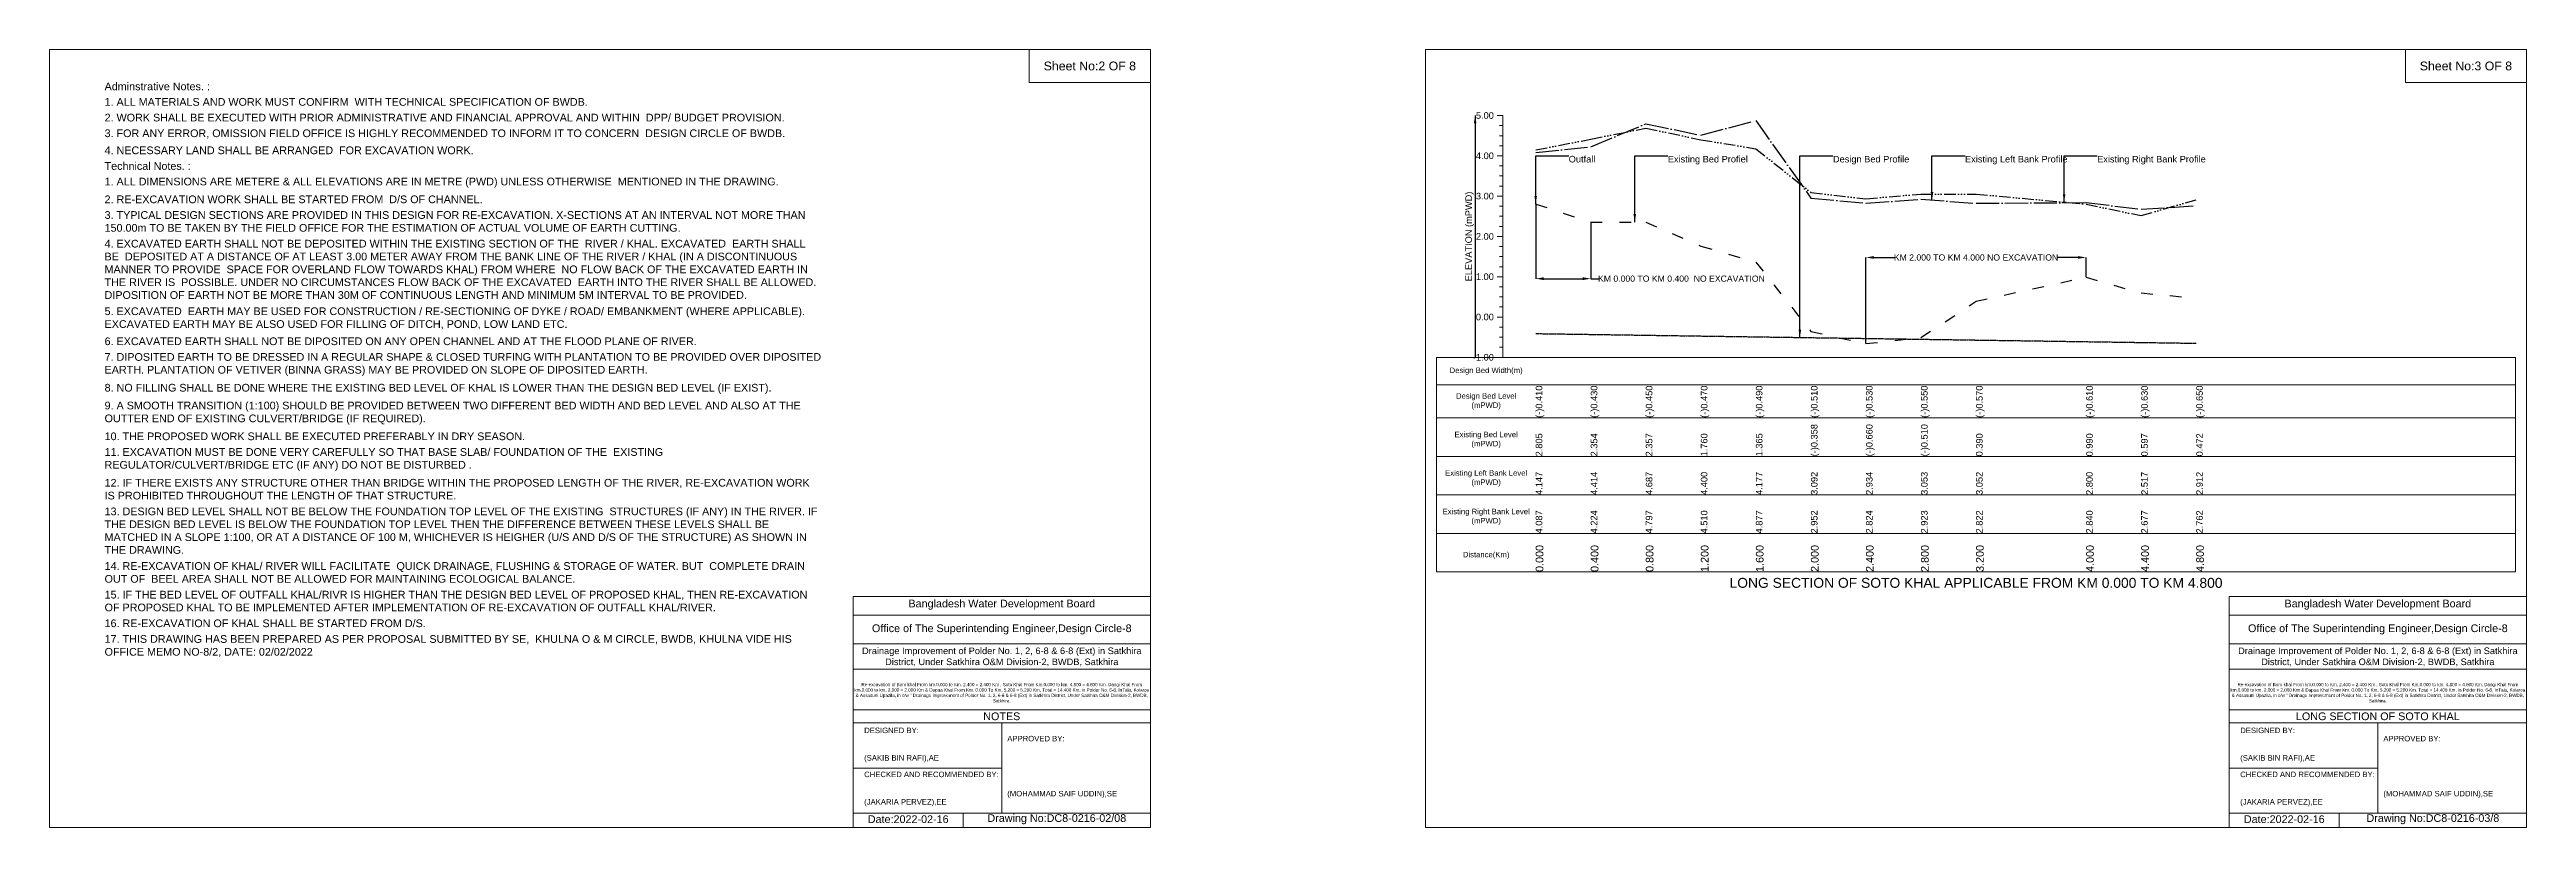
# Model space of a CAD drawing. Header units: inches. Extents: x 91000 to 408000, y -5656 to 0.
# Drawn here: x 110000 to 128000, y -5656 to 0 of the extents above; entities that cross this region are included whole.
import ezdxf

# ---------------------------------------------------------------- set-up
doc = ezdxf.new("R2010")
doc.units = ezdxf.units.IN
doc.header["$LTSCALE"] = 7
doc.header["$MEASUREMENT"] = 0
for name, pattern in [('ACAD_ISO03W100', [30, 12, -18]), ('ACAD_ISO04W100', [30, 24, -3, 0, -3]), ('ACAD_ISO14W100', [24, 12, -3, 0, -3, 0, -3, 0, -3]), ('CENTER', [2, 1.25, -0.25, 0.25, -0.25])]:
    doc.linetypes.add(name, pattern=pattern)
for name, color, linetype, lineweight in [('Cross Section Labels', 7, 'Continuous', 9), ('Design Bed Level Long Section', 7, 'CENTER', 25), ('Existing Bed Level for Long Section', 7, 'ACAD_ISO03W100', 25), ('Existing Left Bank of Long section', 7, 'ACAD_ISO04W100', 25), ('Existing Right Bank of Long Section', 7, 'ACAD_ISO14W100', 25), ('Long Section Border', 7, 'Continuous', 9), ('Long Section Labels', 7, 'Continuous', 9), ('Vscale for Long Section', 7, 'Continuous', 9)]:
    doc.layers.add(name, color=color, linetype=linetype, lineweight=lineweight)
doc.styles.get("Standard").update_dxf_attribs({"font": 'arial.ttf'})
doc.dimstyles.get("Standard").update_dxf_attribs({"dimtxt": 45, "dimasz": 58, "dimexe": 0.18, "dimexo": 0.0625, "dimgap": 0.09, "dimtad": 0, "dimtih": 1, "dimtoh": 1, "dimdec": 4, "dimzin": 0, "dimdsep": 46, "dimtxsty": 'Standard', "dimcen": 0.09, "dimadec": 0, "dimazin": 0, "dimtfac": 1, "dimtdec": 4, "dimtofl": 0, "dimtmove": 0, "dimatfit": 3, "dimfxl": 1, "dimtolj": 1, "dimtzin": 0, "dimarcsym": 0})

# ---------------------------------------------------------------- blocks, each defined once
blk = doc.blocks.new('*D1')
at = {"layer": 'Cross Section Labels', "color": 0, "lineweight": -2, "transparency": 16777216}
for p, q in [((120800, -1123), (120800, -1666)), ((121200, -1255), (121200, -1666)), ((120858, -1666), (121142, -1666)), ((121200, -1666), (121258, -1666))]:
    blk.add_line(p, q, dxfattribs=at)
at = {"layer": 'Cross Section Labels', "color": 0, "transparency": 16777216}
for points in [[(120858, -1656), (120858, -1676), (120800, -1666)], [(121142, -1656), (121142, -1676), (121200, -1666)]]:
    blk.add_solid(points, dxfattribs=at)
at = {"layer": 'Defpoints', "color": 0, "transparency": 16777216}
for p in [(120800, -1123), (121200, -1255), (121200, -1666)]:
    blk.add_point(p, dxfattribs=at)
at = {"layer": 'Cross Section Labels', "color": 0, "transparency": 16777216, "insert": (121859, -1666), "char_height": 45, "attachment_point": 5}
blk.add_mtext('\\A1;KM 0.000 TO KM 0.400  NO EXCAVATION', dxfattribs=at)
blk = doc.blocks.new('*D2')
at = {"layer": 'Cross Section Labels', "color": 0, "lineweight": -2, "transparency": 16777216}
for p, q in [((123200, -2138), (123200, -1511)), ((123258, -1512), (123407, -1512)), ((124742, -1512), (124593, -1512)), ((124800, -1655), (124800, -1511))]:
    blk.add_line(p, q, dxfattribs=at)
at = {"layer": 'Cross Section Labels', "color": 0, "transparency": 16777216}
for points in [[(123258, -1502), (123258, -1521), (123200, -1512)], [(124742, -1502), (124742, -1521), (124800, -1512)]]:
    blk.add_solid(points, dxfattribs=at)
at = {"layer": 'Defpoints', "color": 0, "transparency": 16777216}
for p in [(124800, -1512), (124800, -1655), (123200, -2138)]:
    blk.add_point(p, dxfattribs=at)
at = {"layer": 'Cross Section Labels', "color": 0, "transparency": 16777216, "insert": (124000, -1512), "char_height": 45, "attachment_point": 5}
blk.add_mtext('\\A1;KM 2.000 TO KM 4.000 NO EXCAVATION', dxfattribs=at)

msp = doc.modelspace()

# ---------------------------------------------------------------- linework, layer by layer
at = {"layer": 'Cross Section Labels'}
for points in [[(110000, 0), (118000, 0), (118000, -5656), (110000, -5656)], [(117120, 0), (118000, 0), (118000, -240), (117120, -240)], [(120000, 0), (128000, 0), (128000, -5656), (120000, -5656)], [(127120, 0), (128000, 0), (128000, -240), (127120, -240)]]:
    msp.add_lwpolyline(points, close=True, dxfattribs=at)
for points in [[(115840, -5656), (115840, -3976), (118000, -3976)], [(115840, -4112), (118000, -4112)], [(125840, -5656), (125840, -3976), (128000, -3976)], [(125840, -4112), (128000, -4112)], [(115840, -4320), (118000, -4320)], [(125840, -4320), (128000, -4320)], [(115840, -4504), (118000, -4504)], [(125840, -4504), (128000, -4504)], [(115840, -4800), (118000, -4800)], [(125840, -4800), (128000, -4800)], [(115840, -4896), (118000, -4896)], [(116920, -4896), (116920, -5552)], [(125840, -4896), (128000, -4896)], [(126920, -4896), (126920, -5552)], [(115840, -5224), (116920, -5224)], [(125840, -5224), (126920, -5224)], [(115840, -5552), (118000, -5552)], [(116640, -5552), (116640, -5656)], [(125840, -5552), (128000, -5552)], [(126640, -5552), (126640, -5656)]]:
    msp.add_lwpolyline(points, dxfattribs=at)
at = {"layer": 'Design Bed Level Long Section'}
msp.add_lwpolyline([(120800, -2065.13), (121200, -2070.99), (121600, -2076.85), (122000, -2082.71), (122400, -2088.57), (122800, -2094.43), (123200, -2100.29), (123600, -2106.15), (124000, -2112.01), (124800, -2123.73), (125200, -2129.59), (125600, -2135.45)], dxfattribs=at)
at = {"layer": 'Existing Bed Level for Long Section'}
msp.add_lwpolyline([(120800, -1123.135), (121200, -1255.278), (121600, -1254.399), (122000, -1429.32), (122400, -1545.055), (122800, -2049.894), (123200, -2138.38), (123600, -2094.43), (124000, -1830.73), (124800, -1654.93), (125200, -1770.079), (125600, -1806.704)], dxfattribs=at)
at = {"layer": 'Existing Left Bank of Long section'}
msp.add_lwpolyline([(120800, -747.509), (121200, -707.368), (121600, -539.479), (122000, -623.57), (122400, -516.039), (122800, -1080.064), (123200, -1117.568), (123600, -1088.561), (124000, -1118.154), (124800, -1112.88), (125200, -1160.639), (125600, -1135.734)], dxfattribs=at)
at = {"layer": 'Existing Right Bank of Long Section'}
msp.add_lwpolyline([(120800, -729.929), (121200, -651.698), (121600, -571.709), (122000, -655.8), (122400, -721.139), (122800, -1039.044), (123200, -1085.338), (123600, -1050.471), (124000, -1050.764), (124800, -1124.6), (125200, -1207.519), (125600, -1091.784)], dxfattribs=at)
at = {"layer": 'Long Section Border'}
msp.add_lwpolyline([(120080, -2238), (127920, -2238), (127920, -3798), (120080, -3798)], close=True, dxfattribs=at)
for points in [[(120080, -2438), (127920, -2438)], [(120080, -2678), (127920, -2678)], [(120080, -2958), (127920, -2958)], [(120080, -3238), (127920, -3238)], [(120080, -3518), (127920, -3518)]]:
    msp.add_lwpolyline(points, dxfattribs=at)
at = {"layer": 'Vscale for Long Section'}
for points in [[(120560, -480), (120520, -480)], [(120560, -2238), (120560, -1945), (120560, -1652), (120560, -1359), (120560, -1066), (120560, -773), (120560, -480)], [(120560, -553.25), (120536, -553.25)], [(120560, -626.5), (120536, -626.5)], [(120560, -699.75), (120536, -699.75)], [(120560, -773), (120520, -773)], [(120560, -846.25), (120536, -846.25)], [(120560, -1066), (120520, -1066)], [(120560, -919.5), (120536, -919.5)], [(120560, -992.75), (120536, -992.75)], [(120560, -1139.25), (120536, -1139.25)], [(120560, -1212.5), (120536, -1212.5)], [(120560, -1359), (120520, -1359)], [(120560, -1285.75), (120536, -1285.75)], [(120560, -1432.25), (120536, -1432.25)], [(120560, -1505.5), (120536, -1505.5)], [(120560, -1578.75), (120536, -1578.75)], [(120560, -1652), (120520, -1652)], [(120560, -1725.25), (120536, -1725.25)], [(120560, -1798.5), (120536, -1798.5)], [(120560, -1945), (120520, -1945)], [(120560, -1871.75), (120536, -1871.75)], [(120560, -2018.25), (120536, -2018.25)], [(120560, -2091.5), (120536, -2091.5)], [(120560, -2238), (120520, -2238)], [(120560, -2164.75), (120536, -2164.75)]]:
    msp.add_lwpolyline(points, dxfattribs=at)

# ---------------------------------------------------------------- texts
at = {"layer": 'Cross Section Labels', "attachment_point": 5}
for s, insert, char_height in [('Sheet No:2 OF 8', (117560, -120), 64), ('Sheet No:3 OF 8', (127560, -120), 64), ('Bangladesh Water Development Board', (116920, -4036), 56), ('Bangladesh Water Development Board', (126920, -4036), 56), ('Office of The Superintending Engineer,Design Circle-8', (116920, -4216), 56), ('Office of The Superintending Engineer,Design Circle-8', (126920, -4216), 56)]:
    msp.add_mtext(s, dxfattribs=dict(at, insert=insert, char_height=char_height))
at = {"layer": 'Cross Section Labels'}
for s, insert, char_height, width, attachment_point in [('Adminstrative Notes. :', (110400, -240), 56, 5200, 1), ('1. ALL MATERIALS AND WORK MUST CONFIRM  WITH TECHNICAL SPECIFICATION OF BWDB.', (110400, -352.91678), 56, 5200, 1), ('2. WORK SHALL BE EXECUTED WITH PRIOR ADMINISTRATIVE AND FINANCIAL APPROVAL AND WITHIN  DPP/ BUDGET PROVISION.', (110400, -466.86494), 56, 5200, 1), ('4. NECESSARY LAND SHALL BE ARRANGED  FOR EXCAVATION WORK. ', (110400, -704.88404), 56, 5200, 1), ('3. FOR ANY ERROR, OMISSION FIELD OFFICE IS HIGHLY RECOMMENDED TO INFORM IT TO CONCERN  DESIGN CIRCLE OF BWDB.', (110400, -580.8131), 56, 5200, 1), ('Technical Notes. :', (110400, -818.8322), 56, 5200, 1), ('2. RE-EXCAVATION WORK SHALL BE STARTED FROM  D/S OF CHANNEL.', (110400, -1061.206), 56, 5200, 1), ('1. ALL DIMENSIONS ARE METERE & ALL ELEVATIONS ARE IN METRE (PWD) UNLESS OTHERWISE  MENTIONED IN THE DRAWING.', (110400, -931.74898), 56, 5200, 1), ('3. TYPICAL DESIGN SECTIONS ARE PROVIDED IN THIS DESIGN FOR RE-EXCAVATION. X-SECTIONS AT AN INTERVAL NOT MORE THAN 150.00m TO BE TAKEN BY THE FIELD OFFICE FOR THE ESTIMATION OF ACTUAL VOLUME OF EARTH CUTTING.', (110400, -1175.15416), 56, 5200, 1), ('4. EXCAVATED EARTH SHALL NOT BE DEPOSITED WITHIN THE EXISTING SECTION OF THE  RIVER / KHAL. EXCAVATED  EARTH SHALL BE  DEPOSITED AT A DISTANCE OF AT LEAST 3.00 METER AWAY FROM THE BANK LINE OF THE RIVER / KHAL (IN A DISCONTINUOUS  MANNER TO PROVIDE  SPACE FOR OVERLAND FLOW TOWARDS KHAL) FROM WHERE  NO FLOW BACK OF THE EXCAVATED EARTH IN THE RIVER IS  POSSIBLE. UNDER NO CIRCUMSTANCES FLOW BACK OF THE EXCAVATED  EARTH INTO THE RIVER SHALL BE ALLOWED. DIPOSITION OF EARTH NOT BE MORE THAN 30M OF CONTINUOUS LENGTH AND MINIMUM 5M INTERVAL TO BE PROVIDED.', (110400, -1383.42883), 56, 5200, 1), ('5. EXCAVATED  EARTH MAY BE USED FOR CONSTRUCTION / RE-SECTIONING OF DYKE / ROAD/ EMBANKMENT (WHERE APPLICABLE). EXCAVATED EARTH MAY BE ALSO USED FOR FILLING OF DITCH, POND, LOW LAND ETC.', (110400, -1874.72124), 56, 5200, 1), ('6. EXCAVATED EARTH SHALL NOT BE DIPOSITED ON ANY OPEN CHANNEL AND AT THE FLOOD PLANE OF RIVER.', (110400, -2093.11869), 56, 5200, 1), ('7. DIPOSITED EARTH TO BE DRESSED IN A REGULAR SHAPE & CLOSED TURFING WITH PLANTATION TO BE PROVIDED OVER DIPOSITED EARTH. PLANTATION OF VETIVER (BINNA GRASS) MAY BE PROVIDED ON SLOPE OF DIPOSITED EARTH.^J', (110400, -2207.06685), 56, 5200, 1), ('8. NO FILLING SHALL BE DONE WHERE THE EXISTING BED LEVEL OF KHAL IS LOWER THAN THE DESIGN BED LEVEL (IF EXIST).', (110400, -2430.85039), 56, 5200, 1), ('9. A SMOOTH TRANSITION (1:100) SHOULD BE PROVIDED BETWEEN TWO DIFFERENT BED WIDTH AND BED LEVEL AND ALSO AT THE OUTTER END OF EXISTING CULVERT/BRIDGE (IF REQUIRED).', (110400, -2560.30741), 56, 5200, 1), ('10. THE PROPOSED WORK SHALL BE EXECUTED PREFERABLY IN DRY SEASON.', (110400, -2784.09095), 56, 5200, 1), ('11. EXCAVATION MUST BE DONE VERY CAREFULLY SO THAT BASE SLAB/ FOUNDATION OF THE  EXISTING REGULATOR/CULVERT/BRIDGE ETC (IF ANY) DO NOT BE DISTURBED .^J', (110400, -2898.03911), 56, 5200, 1), ('12. IF THERE EXISTS ANY STRUCTURE OTHER THAN BRIDGE WITHIN THE PROPOSED LENGTH OF THE RIVER, RE-EXCAVATION WORK IS PROHIBITED THROUGHOUT THE LENGTH OF THAT STRUCTURE.', (110400, -3121.82265), 56, 5200, 1), ('13. DESIGN BED LEVEL SHALL NOT BE BELOW THE FOUNDATION TOP LEVEL OF THE EXISTING  STRUCTURES (IF ANY) IN THE RIVER. IF THE DESIGN BED LEVEL IS BELOW THE FOUNDATION TOP LEVEL THEN THE DIFFERENCE BETWEEN THESE LEVELS SHALL BE MATCHED IN A SLOPE 1:100, OR AT A DISTANCE OF 100 M, WHICHEVER IS HEIGHER (U/S AND D/S OF THE STRUCTURE) AS SHOWN IN THE DRAWING.', (110400, -3330.09732), 56, 5200, 1), ('14. RE-EXCAVATION OF KHAL/ RIVER WILL FACILITATE  QUICK DRAINAGE, FLUSHING & STORAGE OF WATER. BUT  COMPLETE DRAIN OUT OF  BEEL AREA SHALL NOT BE ALLOWED FOR MAINTAINING ECOLOGICAL BALANCE.', (110400, -3726.98681), 56, 5200, 1), ('15. IF THE BED LEVEL OF OUTFALL KHAL/RIVR IS HIGHER THAN THE DESIGN BED LEVEL OF PROPOSED KHAL, THEN RE-EXCAVATION OF PROPOSED KHAL TO BE IMPLEMENTED AFTER IMPLEMENTATION OF RE-EXCAVATION OF OUTFALL KHAL/RIVER.', (110400, -3935.26148), 56, 5200, 1), ('17. THIS DRAWING HAS BEEN PREPARED AS PER PROPOSAL SUBMITTED BY SE,  KHULNA O & M CIRCLE, BWDB, KHULNA VIDE HIS OFFICE MEMO NO-8/2, DATE: 02/02/2022 ', (110400, -4257.48431), 56, 5200, 1), ('16. RE-EXCAVATION OF KHAL SHALL BE STARTED FROM D/S.', (110400, -4143.53615), 56, 5200, 1), ('Drainage Improvement of Polder No. 1, 2, 6-8 & 6-8 (Ext) in Satkhira District, Under Satkhira O&M Division-2, BWDB, Satkhira', (116920, -4416), 48, 2240, 5), ('Drainage Improvement of Polder No. 1, 2, 6-8 & 6-8 (Ext) in Satkhira District, Under Satkhira O&M Division-2, BWDB, Satkhira', (126920, -4416), 48, 2240, 5), ('Re-excavation of Boro khal From km.0.000 to Km. 2.400 = 2.400 Km , Soto Khal From Km.0.000 to km. 4.800 = 4.800 Km, Dangi Khal From km.0.000 to km. 2.000 = 2.000 Km & Dapua Khal From Km. 0.000 To Km. 5.200 = 5.200 Km. Total = 14.400 Km. in Polder No. 6-8, InTala, Kolaroa & Assasuni Upazila, in c/w “ Drainage Improvement of Polder No. 1, 2, 6-8 & 6-8 (Ext) in Satkhira District, Under Satkhira O&M Division-2, BWDB, Satkhira.', (116920, -4676), 23.56497918, 2160, 5), ('Re-excavation of Boro khal From km.0.000 to Km. 2.400 = 2.400 Km , Soto Khal From Km.0.000 to km. 4.800 = 4.800 Km, Dangi Khal From km.0.000 to km. 2.000 = 2.000 Km & Dapua Khal From Km. 0.000 To Km. 5.200 = 5.200 Km. Total = 14.400 Km. in Polder No. 6-8, InTala, Kolaroa & Assasuni Upazila, in c/w “ Drainage Improvement of Polder No. 1, 2, 6-8 & 6-8 (Ext) in Satkhira District, Under Satkhira O&M Division-2, BWDB, Satkhira.', (126920, -4676), 23.56497918, 2160, 5), ('NOTES', (116920, -4848), 56, 2240, 5), ('LONG SECTION OF SOTO KHAL', (126920, -4848), 56, 2240, 5), ('DESIGNED BY:^J^J^J(SAKIB BIN RAFI),AE', (115920, -5056), 40, 1120, 4), ('APPROVED BY:^J^J^J^J^J^J(MOHAMMAD SAIF UDDIN),SE', (116960, -5216), 40, 1120, 4), ('DESIGNED BY:^J^J^J(SAKIB BIN RAFI),AE', (125920, -5056), 40, 1120, 4), ('APPROVED BY:^J^J^J^J^J^J(MOHAMMAD SAIF UDDIN),SE', (126960, -5216), 40, 1120, 4), ('CHECKED AND RECOMMENDED BY:^J^J^J(JAKARIA PERVEZ),EE', (115920, -5376), 40, 1120, 4), ('CHECKED AND RECOMMENDED BY:^J^J^J(JAKARIA PERVEZ),EE', (125920, -5376), 40, 1120, 4), ('Date:2022-02-16', (116240, -5596), 56, 1120, 5), ('Drawing No:DC8-0216-02/08', (117320, -5596), 56, 1760, 5), ('Date:2022-02-16', (126240, -5596), 56, 1120, 5), ('Drawing No:DC8-0216-03/8', (127320, -5596), 56, 1760, 5)]:
    msp.add_mtext(s, dxfattribs=dict(at, insert=insert, char_height=char_height, width=width, attachment_point=attachment_point))
at = {"layer": 'Long Section Border', "attachment_point": 5}
for s, insert, char_height in [('Design Bed Width(m)', (120440, -2338), 40), ('Design Bed Level^J(mPWD)', (120440, -2558), 40), ('Existing Bed Level^J(mPWD)', (120440, -2838), 40), ('Existing Left Bank Level^J(mPWD)', (120440, -3118), 40), ('Existing Right Bank Level^J(mPWD)', (120440, -3398), 40), ('Distance(Km)', (120440, -3678), 40), ('LONG SECTION OF SOTO KHAL APPLICABLE FROM KM 0.000 TO KM 4.800', (124000, -3878), 72)]:
    msp.add_mtext(s, dxfattribs=dict(at, insert=insert, char_height=char_height))
at = {"layer": 'Long Section Labels', "char_height": 48, "attachment_point": 1}
for s, insert in [('Outfall', (121040, -773)), ('Existing Bed Profiel', (121759.99975, -773)), ('Design Bed Profile', (122960, -773)), ('Existing Left Bank Profile', (123919.99463, -773)), ('Existing Right Bank Profile', (124879.9981, -773))]:
    msp.add_mtext(s, dxfattribs=dict(at, insert=insert))
at = {"layer": 'Vscale for Long Section', "char_height": 48, "attachment_point": 6}
for s, insert in [('5.00', (120496, -480)), ('4.00', (120496, -773)), ('3.00', (120496, -1066)), ('2.00', (120496, -1359)), ('1.00', (120496, -1652)), ('0.00', (120496, -1945)), ('-1.00', (120496, -2238))]:
    msp.add_mtext(s, dxfattribs=dict(at, insert=insert))
at = {"layer": 'Vscale for Long Section', "rotation": 90}
for s, insert, char_height, attachment_point in [('ELEVATION (mPWD)', (120320, -1359), 48, 5), ('(-)0.410', (120800, -2678), 48, 1), ('(-)0.430', (121200, -2678), 48, 1), ('(-)0.450', (121600, -2678), 48, 1), ('(-)0.470', (122000, -2678), 48, 1), ('(-)0.490', (122400, -2678), 48, 1), ('(-)0.510', (122800, -2678), 48, 1), ('(-)0.530', (123200, -2678), 48, 1), ('(-)0.550', (123600, -2678), 48, 1), ('(-)0.570', (124000, -2678), 48, 1), ('(-)0.610', (124800, -2678), 48, 1), ('(-)0.630', (125200, -2678), 48, 1), ('(-)0.650', (125600, -2678), 48, 1), ('2.805', (120800, -2958), 48, 1), ('2.354', (121200, -2958), 48, 1), ('2.357', (121600, -2958), 48, 1), ('1.760', (122000, -2958), 48, 1), ('1.365', (122400, -2958), 48, 1), ('(-)0.358', (122800, -2958), 48, 1), ('(-)0.660', (123200, -2958), 48, 1), ('(-)0.510', (123600, -2958), 48, 1), ('0.390', (124000, -2958), 48, 1), ('0.990', (124800, -2958), 48, 1), ('0.597', (125200, -2958), 48, 1), ('0.472', (125600, -2958), 48, 1), ('4.147', (120800, -3238), 48, 1), ('4.414', (121200, -3238), 48, 1), ('4.687', (121600, -3238), 48, 1), ('4.400', (122000, -3238), 48, 1), ('4.177', (122400, -3238), 48, 1), ('3.092', (122800, -3238), 48, 1), ('2.934', (123200, -3238), 48, 1), ('3.053', (123600, -3238), 48, 1), ('3.052', (124000, -3238), 48, 1), ('2.800', (124800, -3238), 48, 1), ('2.517', (125200, -3238), 48, 1), ('2.912', (125600, -3238), 48, 1), ('4.087', (120800, -3518), 48, 1), ('4.224', (121200, -3518), 48, 1), ('4.797', (121600, -3518), 48, 1), ('4.510', (122000, -3518), 48, 1), ('4.877', (122400, -3518), 48, 1), ('2.952', (122800, -3518), 48, 1), ('2.824', (123200, -3518), 48, 1), ('2.923', (123600, -3518), 48, 1), ('2.822', (124000, -3518), 48, 1), ('2.840', (124800, -3518), 48, 1), ('2.677', (125200, -3518), 48, 1), ('2.762', (125600, -3518), 48, 1), ('0.000', (120800, -3798), 56, 1), ('0.400', (121200, -3798), 56, 1), ('0.800', (121600, -3798), 56, 1), ('1.200', (122000, -3798), 56, 1), ('1.600', (122400, -3798), 56, 1), ('2.000', (122800, -3798), 56, 1), ('2.400', (123200, -3798), 56, 1), ('2.800', (123600, -3798), 56, 1), ('3.200', (124000, -3798), 56, 1), ('4.000', (124800, -3798), 56, 1), ('4.400', (125200, -3798), 56, 1), ('4.800', (125600, -3798), 56, 1)]:
    msp.add_mtext(s, dxfattribs=dict(at, insert=insert, char_height=char_height, attachment_point=attachment_point))

# ---------------------------------------------------------------- dimensions: what is measured, and where the dimension line sits
at = {"layer": 'Cross Section Labels'}
for base, p1, p2, text, picture, middle in [((121200, -1665.97688), (120800, -1123.135), (121200, -1255.278), 'KM 0.000 TO KM 0.400  NO EXCAVATION', '*D1', (121859.35876, -1665.97688)), ((124800, -1511.6715), (123200, -2138.38), (124800, -1654.93), 'KM 2.000 TO KM 4.000 NO EXCAVATION', '*D2', (124000, -1511.6715))]:
    dim = msp.add_linear_dim(base=base, p1=p1, p2=p2, text=text, dimstyle='Standard', dxfattribs=at)
    dim.commit()
    dim.dimension.update_dxf_attribs({"geometry": picture, "text_midpoint": middle})

# ---------------------------------------------------------------- leaders
at = {"layer": 'Long Section Labels', "annotation_type": 0, "has_hookline": 1, "hookline_direction": 0}
for points, text_width in [([(120800, -1123.135), (120800, -773), (121039.91, -773)], 185.84447), ([(121519.99975, -1254.5748), (121519.99975, -773), (121759.90975, -773)], 571.4161), ([(122720, -2093.258), (122720, -773), (122959.91, -773)], 547.4161), ([(123679.99463, -1094.4792), (123679.99463, -773), (123919.90463, -773)], 737.35334), ([(124639.9981, -1109.83262), (124639.9981, -773), (124879.9081, -773)], 782.04638)]:
    msp.add_leader(points, dimstyle='Standard', override={"dimasz": 57.6}, dxfattribs=dict(at, text_width=text_width))
at = {"layer": 'Vscale for Long Section'}
msp.add_leader([(120360, -480), (120360, -2238)], dimstyle='Standard', override={"dimasz": 57.6}, dxfattribs=at)

doc.saveas('drawing.dxf')
